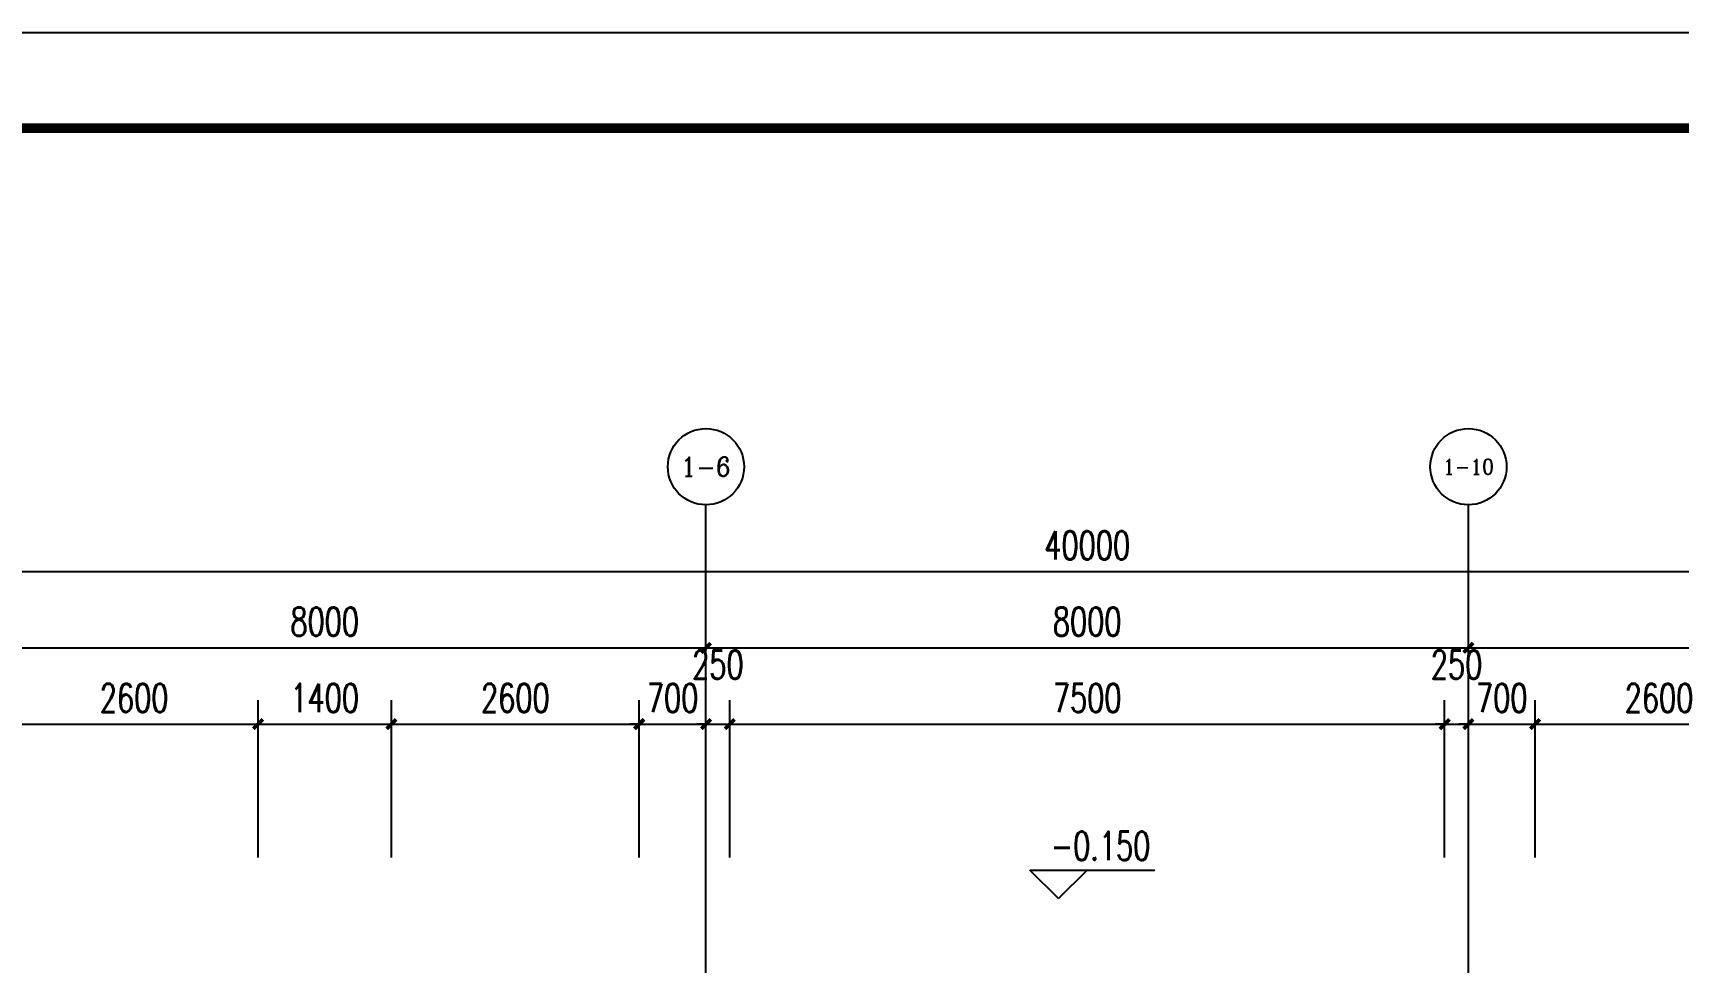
# Model space of a CAD drawing. Extents: x -6243262 to 3079315, y -2914302 to 172723.
# Drawn here: x -2539112 to -2521850, y -701099 to -691350 of the extents above; entities that cross this region are included whole.
import ezdxf
from ezdxf.enums import TextEntityAlignment as Align

# ---------------------------------------------------------------- set-up
doc = ezdxf.new("R2010")
doc.units = 0
doc.header["$LTSCALE"] = 1000
for name, color, linetype in [('AXIS', 3, 'Continuous'), ('AXIS_TEXT', 7, 'Continuous'), ('DIM_ELEV', 3, 'Continuous'), ('DOTE', 24, 'Continuous'), ('PUB_DIM', 3, 'Continuous'), ('PUB_TITLE', 4, 'Continuous')]:
    doc.layers.add(name, color=color, linetype=linetype)
doc.styles.add('_TCH_AXIS', font='COMPLEX', dxfattribs={"bigfont": 'GBCBIG'})
doc.styles.add('_TCH_DIM', font='SIMPLEX', dxfattribs={"bigfont": 'GBCBIG'})
doc.styles.add('_TCH_DIM_T3', font='SIMPLEX', dxfattribs={"width": 0.705882, "bigfont": 'GBCBIG'})
doc.styles.add('COMPLEX', font='COMPLEX')
doc.dimstyles.new('_TCH_ARCH&&100', dxfattribs={"dimtxt": 297.5, "dimasz": 100, "dimexe": 250, "dimexo": 300, "dimgap": 126.25, "dimtad": 1, "dimdec": 0, "dimzin": 0, "dimdsep": 46, "dimtxsty": '_TCH_DIM_T3', "dimblk": 'ARCHTICK', "dimcen": 0.09, "dimclrt": 7, "dimazin": 2, "dimtfac": 1, "dimtdec": 0, "dimtix": 1, "dimtmove": 2, "dimatfit": 3, "dimfxl": 0, "dimtolj": 1, "dimtzin": 0, "dimarcsym": 0})

# ---------------------------------------------------------------- blocks, each defined once
blk = doc.blocks.new('_AXISO')
at = {"color": 0}
blk.add_circle((0, 0), 0.5, dxfattribs=at)
at = {"layer": 'AXIS_TEXT', "color": 0, "style": 'COMPLEX', "width": 1.041667}
blk.add_attdef('A', text='', height=0.56, dxfattribs=at).set_placement((-0.25, -0.28), (0.25, -0.28), align=Align.FIT)
blk = doc.blocks.new('_ArchTick')
at = {"color": 0, "linetype": 'ByBlock', "const_width": 0.4}
blk.add_lwpolyline([(-0.5, -0.5), (0.5, 0.5)], dxfattribs=at)
blk = doc.blocks.new('*D1036')
at = {"layer": 'Defpoints', "color": 0, "transparency": 16777216}
for p in [(-2520750, -698602), (-2523350, -700302), (-2520750, -700302)]:
    blk.add_point(p, dxfattribs=at)
at = {"layer": 'PUB_DIM', "color": 0, "lineweight": -2, "transparency": 16777216}
for p, q in [((-2523350, -700002), (-2523350, -698352)), ((-2520750, -700002), (-2520750, -698352)), ((-2523350, -698602), (-2520750, -698602))]:
    blk.add_line(p, q, dxfattribs=at)
at = {"layer": 'PUB_DIM', "color": 0, "lineweight": -2, "transparency": 16777216, "xscale": 100, "yscale": 100, "zscale": 100, "rotation": 180}
blk.add_blockref('_ArchTick', (-2523350, -698602), dxfattribs=at)
at = {"layer": 'PUB_DIM', "color": 0, "lineweight": -2, "transparency": 16777216, "xscale": 100, "yscale": 100, "zscale": 100}
blk.add_blockref('_ArchTick', (-2520750, -698602), dxfattribs=at)
at = {"layer": 'PUB_DIM', "color": 7, "transparency": 16777216, "insert": (-2522050, -698327), "char_height": 297.5, "attachment_point": 5, "style": '_TCH_DIM_T3'}
blk.add_mtext('\\A1;2600', dxfattribs=at)
blk = doc.blocks.new('*D1037')
at = {"layer": 'Defpoints', "color": 0, "transparency": 16777216}
for p in [(-2523350, -698602), (-2524050, -700302), (-2523350, -700302)]:
    blk.add_point(p, dxfattribs=at)
at = {"layer": 'PUB_DIM', "color": 0, "lineweight": -2, "transparency": 16777216}
for p, q in [((-2524050, -700002), (-2524050, -698352)), ((-2523350, -700002), (-2523350, -698352)), ((-2524050, -698602), (-2524150, -698602)), ((-2524050, -698602), (-2523350, -698602)), ((-2523350, -698602), (-2523250, -698602))]:
    blk.add_line(p, q, dxfattribs=at)
at = {"layer": 'PUB_DIM', "color": 0, "lineweight": -2, "transparency": 16777216, "xscale": 100, "yscale": 100, "zscale": 100}
blk.add_blockref('_ArchTick', (-2524050, -698602), dxfattribs=at)
at = {"layer": 'PUB_DIM', "color": 0, "lineweight": -2, "transparency": 16777216, "xscale": 100, "yscale": 100, "zscale": 100, "rotation": 180}
blk.add_blockref('_ArchTick', (-2523350, -698602), dxfattribs=at)
at = {"layer": 'PUB_DIM', "color": 7, "transparency": 16777216, "insert": (-2523700, -698327), "char_height": 297.5, "attachment_point": 5, "style": '_TCH_DIM_T3'}
blk.add_mtext('\\A1;700', dxfattribs=at)
blk = doc.blocks.new('*D1038')
at = {"layer": 'Defpoints', "color": 0, "transparency": 16777216}
for p in [(-2524050, -698602), (-2524300, -700302), (-2524050, -700302)]:
    blk.add_point(p, dxfattribs=at)
at = {"layer": 'PUB_DIM', "color": 0, "lineweight": -2, "transparency": 16777216}
for p, q in [((-2524300, -700002), (-2524300, -698352)), ((-2524050, -700002), (-2524050, -698352)), ((-2524300, -698602), (-2524400, -698602)), ((-2524300, -698602), (-2524050, -698602)), ((-2524050, -698602), (-2523950, -698602))]:
    blk.add_line(p, q, dxfattribs=at)
at = {"layer": 'PUB_DIM', "color": 0, "lineweight": -2, "transparency": 16777216, "xscale": 100, "yscale": 100, "zscale": 100}
blk.add_blockref('_ArchTick', (-2524300, -698602), dxfattribs=at)
at = {"layer": 'PUB_DIM', "color": 0, "lineweight": -2, "transparency": 16777216, "xscale": 100, "yscale": 100, "zscale": 100, "rotation": 180}
blk.add_blockref('_ArchTick', (-2524050, -698602), dxfattribs=at)
at = {"layer": 'PUB_DIM', "color": 7, "transparency": 16777216, "insert": (-2524175, -697977), "char_height": 297.5, "attachment_point": 5, "style": '_TCH_DIM_T3'}
blk.add_mtext('\\A1;250', dxfattribs=at)
blk = doc.blocks.new('*D1039')
at = {"layer": 'Defpoints', "color": 0, "transparency": 16777216}
for p in [(-2524300, -698602), (-2531800, -700302), (-2524300, -700302)]:
    blk.add_point(p, dxfattribs=at)
at = {"layer": 'PUB_DIM', "color": 0, "lineweight": -2, "transparency": 16777216}
for p, q in [((-2531800, -700002), (-2531800, -698352)), ((-2524300, -700002), (-2524300, -698352)), ((-2531800, -698602), (-2524300, -698602))]:
    blk.add_line(p, q, dxfattribs=at)
at = {"layer": 'PUB_DIM', "color": 0, "lineweight": -2, "transparency": 16777216, "xscale": 100, "yscale": 100, "zscale": 100, "rotation": 180}
blk.add_blockref('_ArchTick', (-2531800, -698602), dxfattribs=at)
at = {"layer": 'PUB_DIM', "color": 0, "lineweight": -2, "transparency": 16777216, "xscale": 100, "yscale": 100, "zscale": 100}
blk.add_blockref('_ArchTick', (-2524300, -698602), dxfattribs=at)
at = {"layer": 'PUB_DIM', "color": 7, "transparency": 16777216, "insert": (-2528050, -698327), "char_height": 297.5, "attachment_point": 5, "style": '_TCH_DIM_T3'}
blk.add_mtext('\\A1;7500', dxfattribs=at)
blk = doc.blocks.new('*D1040')
at = {"layer": 'Defpoints', "color": 0, "transparency": 16777216}
for p in [(-2531800, -698602), (-2532050, -700302), (-2531800, -700302)]:
    blk.add_point(p, dxfattribs=at)
at = {"layer": 'PUB_DIM', "color": 0, "lineweight": -2, "transparency": 16777216}
for p, q in [((-2532050, -700002), (-2532050, -698352)), ((-2531800, -700002), (-2531800, -698352)), ((-2532050, -698602), (-2532150, -698602)), ((-2532050, -698602), (-2531800, -698602)), ((-2531800, -698602), (-2531700, -698602))]:
    blk.add_line(p, q, dxfattribs=at)
at = {"layer": 'PUB_DIM', "color": 0, "lineweight": -2, "transparency": 16777216, "xscale": 100, "yscale": 100, "zscale": 100}
blk.add_blockref('_ArchTick', (-2532050, -698602), dxfattribs=at)
at = {"layer": 'PUB_DIM', "color": 0, "lineweight": -2, "transparency": 16777216, "xscale": 100, "yscale": 100, "zscale": 100, "rotation": 180}
blk.add_blockref('_ArchTick', (-2531800, -698602), dxfattribs=at)
at = {"layer": 'PUB_DIM', "color": 7, "transparency": 16777216, "insert": (-2531925, -697977), "char_height": 297.5, "attachment_point": 5, "style": '_TCH_DIM_T3'}
blk.add_mtext('\\A1;250', dxfattribs=at)
blk = doc.blocks.new('*D1041')
at = {"layer": 'Defpoints', "color": 0, "transparency": 16777216}
for p in [(-2532050, -698602), (-2532750, -700302), (-2532050, -700302)]:
    blk.add_point(p, dxfattribs=at)
at = {"layer": 'PUB_DIM', "color": 0, "lineweight": -2, "transparency": 16777216}
for p, q in [((-2532750, -700002), (-2532750, -698352)), ((-2532050, -700002), (-2532050, -698352)), ((-2532750, -698602), (-2532850, -698602)), ((-2532750, -698602), (-2532050, -698602)), ((-2532050, -698602), (-2531950, -698602))]:
    blk.add_line(p, q, dxfattribs=at)
at = {"layer": 'PUB_DIM', "color": 0, "lineweight": -2, "transparency": 16777216, "xscale": 100, "yscale": 100, "zscale": 100}
blk.add_blockref('_ArchTick', (-2532750, -698602), dxfattribs=at)
at = {"layer": 'PUB_DIM', "color": 0, "lineweight": -2, "transparency": 16777216, "xscale": 100, "yscale": 100, "zscale": 100, "rotation": 180}
blk.add_blockref('_ArchTick', (-2532050, -698602), dxfattribs=at)
at = {"layer": 'PUB_DIM', "color": 7, "transparency": 16777216, "insert": (-2532400, -698327), "char_height": 297.5, "attachment_point": 5, "style": '_TCH_DIM_T3'}
blk.add_mtext('\\A1;700', dxfattribs=at)
blk = doc.blocks.new('*D1042')
at = {"layer": 'Defpoints', "color": 0, "transparency": 16777216}
for p in [(-2532750, -698602), (-2535350, -700302), (-2532750, -700302)]:
    blk.add_point(p, dxfattribs=at)
at = {"layer": 'PUB_DIM', "color": 0, "lineweight": -2, "transparency": 16777216}
for p, q in [((-2535350, -700002), (-2535350, -698352)), ((-2532750, -700002), (-2532750, -698352)), ((-2535350, -698602), (-2532750, -698602))]:
    blk.add_line(p, q, dxfattribs=at)
at = {"layer": 'PUB_DIM', "color": 0, "lineweight": -2, "transparency": 16777216, "xscale": 100, "yscale": 100, "zscale": 100, "rotation": 180}
blk.add_blockref('_ArchTick', (-2535350, -698602), dxfattribs=at)
at = {"layer": 'PUB_DIM', "color": 0, "lineweight": -2, "transparency": 16777216, "xscale": 100, "yscale": 100, "zscale": 100}
blk.add_blockref('_ArchTick', (-2532750, -698602), dxfattribs=at)
at = {"layer": 'PUB_DIM', "color": 7, "transparency": 16777216, "insert": (-2534050, -698327), "char_height": 297.5, "attachment_point": 5, "style": '_TCH_DIM_T3'}
blk.add_mtext('\\A1;2600', dxfattribs=at)
blk = doc.blocks.new('*D1043')
at = {"layer": 'Defpoints', "color": 0, "transparency": 16777216}
for p in [(-2535350, -698602), (-2536750, -700302), (-2535350, -700302)]:
    blk.add_point(p, dxfattribs=at)
at = {"layer": 'PUB_DIM', "color": 0, "lineweight": -2, "transparency": 16777216}
for p, q in [((-2536750, -700002), (-2536750, -698352)), ((-2535350, -700002), (-2535350, -698352)), ((-2536750, -698602), (-2535350, -698602))]:
    blk.add_line(p, q, dxfattribs=at)
at = {"layer": 'PUB_DIM', "color": 0, "lineweight": -2, "transparency": 16777216, "xscale": 100, "yscale": 100, "zscale": 100, "rotation": 180}
blk.add_blockref('_ArchTick', (-2536750, -698602), dxfattribs=at)
at = {"layer": 'PUB_DIM', "color": 0, "lineweight": -2, "transparency": 16777216, "xscale": 100, "yscale": 100, "zscale": 100}
blk.add_blockref('_ArchTick', (-2535350, -698602), dxfattribs=at)
at = {"layer": 'PUB_DIM', "color": 7, "transparency": 16777216, "insert": (-2536050, -698327), "char_height": 297.5, "attachment_point": 5, "style": '_TCH_DIM_T3'}
blk.add_mtext('\\A1;1400', dxfattribs=at)
blk = doc.blocks.new('*D1044')
at = {"layer": 'Defpoints', "color": 0, "transparency": 16777216}
for p in [(-2536750, -698602), (-2539350, -700302), (-2536750, -700302)]:
    blk.add_point(p, dxfattribs=at)
at = {"layer": 'PUB_DIM', "color": 0, "lineweight": -2, "transparency": 16777216}
for p, q in [((-2539350, -700002), (-2539350, -698352)), ((-2536750, -700002), (-2536750, -698352)), ((-2539350, -698602), (-2536750, -698602))]:
    blk.add_line(p, q, dxfattribs=at)
at = {"layer": 'PUB_DIM', "color": 0, "lineweight": -2, "transparency": 16777216, "xscale": 100, "yscale": 100, "zscale": 100, "rotation": 180}
blk.add_blockref('_ArchTick', (-2539350, -698602), dxfattribs=at)
at = {"layer": 'PUB_DIM', "color": 0, "lineweight": -2, "transparency": 16777216, "xscale": 100, "yscale": 100, "zscale": 100}
blk.add_blockref('_ArchTick', (-2536750, -698602), dxfattribs=at)
at = {"layer": 'PUB_DIM', "color": 7, "transparency": 16777216, "insert": (-2538050, -698327), "char_height": 297.5, "attachment_point": 5, "style": '_TCH_DIM_T3'}
blk.add_mtext('\\A1;2600', dxfattribs=at)
blk = doc.blocks.new('*D1325')
at = {"layer": 'AXIS', "color": 0, "lineweight": -2, "transparency": 16777216}
for p, q in [((-2524050, -700002), (-2524050, -697552)), ((-2516050, -700002), (-2516050, -697552)), ((-2524050, -697802), (-2516050, -697802))]:
    blk.add_line(p, q, dxfattribs=at)
at = {"layer": 'Defpoints', "color": 0, "transparency": 16777216}
for p in [(-2516050, -697802), (-2524050, -700302), (-2516050, -700302)]:
    blk.add_point(p, dxfattribs=at)
at = {"layer": 'AXIS', "color": 0, "lineweight": -2, "transparency": 16777216, "xscale": 100, "yscale": 100, "zscale": 100, "rotation": 180}
blk.add_blockref('_ArchTick', (-2524050, -697802), dxfattribs=at)
at = {"layer": 'AXIS', "color": 0, "lineweight": -2, "transparency": 16777216, "xscale": 100, "yscale": 100, "zscale": 100}
blk.add_blockref('_ArchTick', (-2516050, -697802), dxfattribs=at)
at = {"layer": 'AXIS', "color": 7, "transparency": 16777216, "insert": (-2520050, -697527), "char_height": 297.5, "attachment_point": 5, "style": '_TCH_DIM_T3'}
blk.add_mtext('\\A1;8000', dxfattribs=at)
blk = doc.blocks.new('*D1326')
at = {"layer": 'AXIS', "color": 0, "lineweight": -2, "transparency": 16777216}
for p, q in [((-2532050, -700002), (-2532050, -697552)), ((-2524050, -700002), (-2524050, -697552)), ((-2532050, -697802), (-2524050, -697802))]:
    blk.add_line(p, q, dxfattribs=at)
at = {"layer": 'Defpoints', "color": 0, "transparency": 16777216}
for p in [(-2524050, -697802), (-2532050, -700302), (-2524050, -700302)]:
    blk.add_point(p, dxfattribs=at)
at = {"layer": 'AXIS', "color": 0, "lineweight": -2, "transparency": 16777216, "xscale": 100, "yscale": 100, "zscale": 100, "rotation": 180}
blk.add_blockref('_ArchTick', (-2532050, -697802), dxfattribs=at)
at = {"layer": 'AXIS', "color": 0, "lineweight": -2, "transparency": 16777216, "xscale": 100, "yscale": 100, "zscale": 100}
blk.add_blockref('_ArchTick', (-2524050, -697802), dxfattribs=at)
at = {"layer": 'AXIS', "color": 7, "transparency": 16777216, "insert": (-2528050, -697527), "char_height": 297.5, "attachment_point": 5, "style": '_TCH_DIM_T3'}
blk.add_mtext('\\A1;8000', dxfattribs=at)
blk = doc.blocks.new('*D1327')
at = {"layer": 'AXIS', "color": 0, "lineweight": -2, "transparency": 16777216}
for p, q in [((-2540050, -700002), (-2540050, -697552)), ((-2532050, -700002), (-2532050, -697552)), ((-2540050, -697802), (-2532050, -697802))]:
    blk.add_line(p, q, dxfattribs=at)
at = {"layer": 'Defpoints', "color": 0, "transparency": 16777216}
for p in [(-2532050, -697802), (-2540050, -700302), (-2532050, -700302)]:
    blk.add_point(p, dxfattribs=at)
at = {"layer": 'AXIS', "color": 0, "lineweight": -2, "transparency": 16777216, "xscale": 100, "yscale": 100, "zscale": 100, "rotation": 180}
blk.add_blockref('_ArchTick', (-2540050, -697802), dxfattribs=at)
at = {"layer": 'AXIS', "color": 0, "lineweight": -2, "transparency": 16777216, "xscale": 100, "yscale": 100, "zscale": 100}
blk.add_blockref('_ArchTick', (-2532050, -697802), dxfattribs=at)
at = {"layer": 'AXIS', "color": 7, "transparency": 16777216, "insert": (-2536050, -697527), "char_height": 297.5, "attachment_point": 5, "style": '_TCH_DIM_T3'}
blk.add_mtext('\\A1;8000', dxfattribs=at)
blk = doc.blocks.new('*D1331')
at = {"layer": 'AXIS', "color": 0, "lineweight": -2, "transparency": 16777216}
for p, q in [((-2548050, -700002), (-2548050, -696752)), ((-2508050, -700002), (-2508050, -696752)), ((-2548050, -697002), (-2508050, -697002))]:
    blk.add_line(p, q, dxfattribs=at)
at = {"layer": 'Defpoints', "color": 0, "transparency": 16777216}
for p in [(-2508050, -697002), (-2548050, -700302), (-2508050, -700302)]:
    blk.add_point(p, dxfattribs=at)
at = {"layer": 'AXIS', "color": 0, "lineweight": -2, "transparency": 16777216, "xscale": 100, "yscale": 100, "zscale": 100, "rotation": 180}
blk.add_blockref('_ArchTick', (-2548050, -697002), dxfattribs=at)
at = {"layer": 'AXIS', "color": 0, "lineweight": -2, "transparency": 16777216, "xscale": 100, "yscale": 100, "zscale": 100}
blk.add_blockref('_ArchTick', (-2508050, -697002), dxfattribs=at)
at = {"layer": 'AXIS', "color": 7, "transparency": 16777216, "insert": (-2528050, -696727), "char_height": 297.5, "attachment_point": 5, "style": '_TCH_DIM_T3'}
blk.add_mtext('\\A1;40000', dxfattribs=at)

msp = doc.modelspace()

# ---------------------------------------------------------------- linework, layer by layer
at = {"layer": 'AXIS'}
for p, q in [((-2532050.4, -700301.6), (-2532050.4, -696301.6)), ((-2524050.4, -700301.6), (-2524050.4, -696301.6))]:
    msp.add_line(p, q, dxfattribs=at)
at = {"layer": 'DIM_ELEV'}
for p, q in [((-2528351, -700432.9), (-2528651, -700132.9)), ((-2528651, -700132.9), (-2527341.2, -700132.9)), ((-2528351, -700432.9), (-2528051, -700132.9))]:
    msp.add_line(p, q, dxfattribs=at)
at = {"layer": 'DOTE'}
for p, q in [((-2532050.4, -721001.6), (-2532050.4, -700301.6)), ((-2524050.4, -721001.6), (-2524050.4, -700301.6))]:
    msp.add_line(p, q, dxfattribs=at)
at = {"layer": 'PUB_TITLE'}
msp.add_lwpolyline([(-2555582.9, -733350.5), (-2496182.9, -733350.5), (-2496182.9, -691350.5), (-2555582.9, -691350.5)], close=True, dxfattribs=at)
at = {"layer": 'PUB_TITLE', "const_width": 100}
msp.add_lwpolyline([(-2554082.9, -732350.5), (-2497182.9, -732350.5), (-2497182.9, -692350.5), (-2554082.9, -692350.5)], close=True, dxfattribs=at)

# ---------------------------------------------------------------- block references
at = {"layer": 'AXIS', "color": 8}
ref = msp.add_blockref('_AXISO', (-2532050.4, -695901.6), dxfattribs=dict(at, xscale=800, yscale=800, zscale=800))
ref.add_attrib('A', '1-6', dxfattribs={"layer": 'AXIS_TEXT', "height": 199.75, "style": '_TCH_AXIS'}).set_placement((-2532312, -696001.4), (-2531788.8, -696001.4), align=Align.FIT)
ref = msp.add_blockref('_AXISO', (-2524050.4, -695901.6), dxfattribs=dict(at, xscale=800, yscale=800, zscale=800))
ref.add_attrib('A', '1-10', dxfattribs={"layer": 'AXIS_TEXT', "height": 160.91, "style": '_TCH_AXIS'}).set_placement((-2524318.6, -695982), (-2523782.2, -695982), align=Align.FIT)

# ---------------------------------------------------------------- texts
at = {"layer": 'DIM_ELEV', "color": 7, "style": '_TCH_DIM', "width": 0.705882}
msp.add_text('-0.150', height=297.5, dxfattribs=at).set_placement((-2528431.2, -700027.9))

# ---------------------------------------------------------------- dimensions: what is measured, and where the dimension line sits
at = {"layer": 'AXIS'}
for p1, p2, distance, picture, middle in [((-2548050.4, -700301.6), (-2508050.4, -700301.6), 3300, '*D1331', (-2528050.4, -696726.6)), ((-2540050.4, -700301.6), (-2532050.4, -700301.6), 2500, '*D1327', (-2536050.4, -697526.6)), ((-2532050.4, -700301.6), (-2524050.4, -700301.6), 2500, '*D1326', (-2528050.4, -697526.6)), ((-2524050.4, -700301.6), (-2516050.4, -700301.6), 2500, '*D1325', (-2520050.4, -697526.6))]:
    dim = msp.add_aligned_dim(p1=p1, p2=p2, distance=distance, dimstyle='_TCH_ARCH&&100', dxfattribs=at)
    dim.commit()
    dim.dimension.update_dxf_attribs({"geometry": picture, "text_midpoint": middle})
at = {"layer": 'PUB_DIM'}
for base, p1, p2, picture, middle in [((-2531800.4, -698601.6), (-2532050.4, -700301.6), (-2531800.4, -700301.6), '*D1040', (-2531925.4, -697976.6)), ((-2524050.4, -698601.6), (-2524300.4, -700301.6), (-2524050.4, -700301.6), '*D1038', (-2524175.4, -697976.6))]:
    dim = msp.add_linear_dim(base=base, p1=p1, p2=p2, angle=0, dimstyle='_TCH_ARCH&&100', dxfattribs=at)
    dim.commit()
    dim.dimension.update_dxf_attribs({"geometry": picture, "text_midpoint": middle, "dimtype": 129})
for p1, p2, picture, middle in [((-2539350.4, -700301.6), (-2536750.4, -700301.6), '*D1044', (-2538050.4, -698326.6)), ((-2536750.4, -700301.6), (-2535350.4, -700301.6), '*D1043', (-2536050.4, -698326.6)), ((-2535350.4, -700301.6), (-2532750.4, -700301.6), '*D1042', (-2534050.4, -698326.6)), ((-2532750.4, -700301.6), (-2532050.4, -700301.6), '*D1041', (-2532400.4, -698326.6)), ((-2531800.4, -700301.6), (-2524300.4, -700301.6), '*D1039', (-2528050.4, -698326.6)), ((-2524050.4, -700301.6), (-2523350.4, -700301.6), '*D1037', (-2523700.4, -698326.6)), ((-2523350.4, -700301.6), (-2520750.4, -700301.6), '*D1036', (-2522050.4, -698326.6))]:
    dim = msp.add_aligned_dim(p1=p1, p2=p2, distance=1700, dimstyle='_TCH_ARCH&&100', dxfattribs=at)
    dim.commit()
    dim.dimension.update_dxf_attribs({"geometry": picture, "text_midpoint": middle})

doc.saveas('drawing.dxf')
